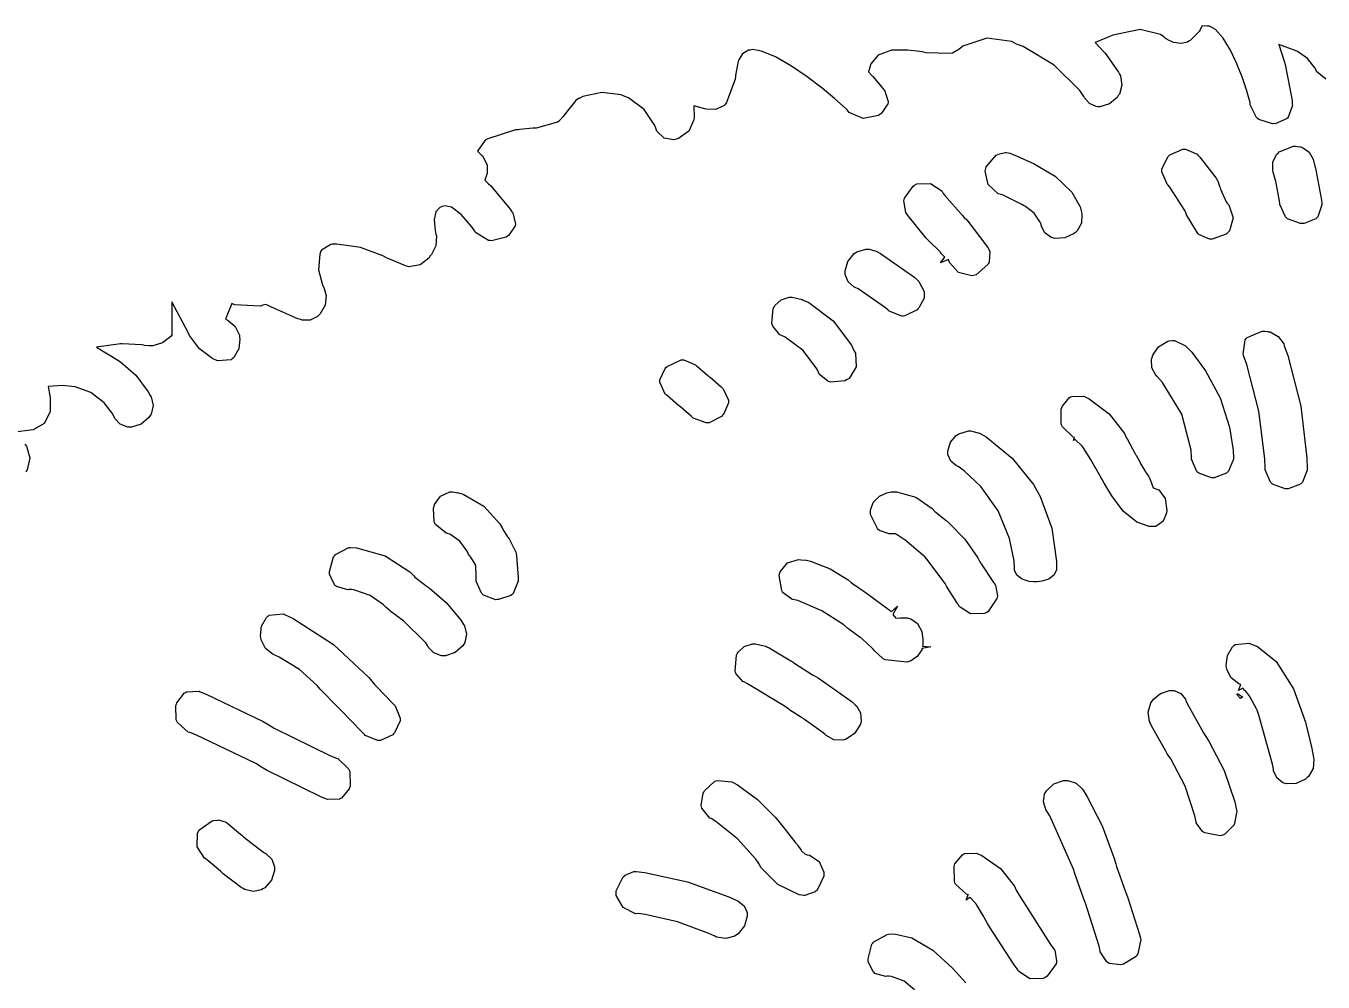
# Model space of a CAD drawing. Extents: x 1.35 to 8.39, y 2.23 to 9.33.
# Drawn here: x 3.392 to 5.712, y 7.618 to 9.328 of the extents above; entities that cross this region are included whole.
import ezdxf

# ---------------------------------------------------------------- set-up
doc = ezdxf.new("R2010")
doc.units = 0
doc.layers.get('0').update_dxf_attribs({"linetype": 'CONTINUOUS'})

msp = doc.modelspace()

# ---------------------------------------------------------------- linework, layer by layer
at = {"color": 0}
for points in [[(5.71718, 9.23275), (5.70063, 9.24631), (5.69965, 9.24826), (5.69781, 9.25233), (5.68446, 9.26964), (5.6665, 9.28207), (5.66238, 9.28364), (5.63308, 9.29476), (5.64253, 9.26486), (5.64453, 9.25862), (5.65668, 9.19444), (5.65712, 9.18787), (5.65728, 9.1856), (5.65001, 9.16471), (5.64844, 9.16303), (5.64686, 9.1614), (5.62646, 9.15294), (5.62418, 9.153), (5.62153, 9.15272), (5.59706, 9.16021), (5.59506, 9.16194), (5.59304, 9.16368), (5.58203, 9.18679), (5.58197, 9.18946), (5.58187, 9.19092), (5.58018, 9.19694), (5.57536, 9.21317), (5.56793, 9.23514), (5.55821, 9.25988), (5.54671, 9.2844), (5.53381, 9.30583), (5.51986, 9.32112), (5.509, 9.32715), (5.50532, 9.32731), (5.49625, 9.32775), (5.4916, 9.31993), (5.49154, 9.31988), (5.49035, 9.31793), (5.47433, 9.30197), (5.47239, 9.30078), (5.46951, 9.29872), (5.45839, 9.29606), (5.44467, 9.29839), (5.43349, 9.30371), (5.42817, 9.30724), (5.42714, 9.30806), (5.4216, 9.31261), (5.38514, 9.3214), (5.33643, 9.31147), (5.32476, 9.30669), (5.30453, 9.29839), (5.31933, 9.28228), (5.32221, 9.27929), (5.34619, 9.24533), (5.3481, 9.2416), (5.34972, 9.23856), (5.35243, 9.22206), (5.34787, 9.20594), (5.34592, 9.20307), (5.34392, 9.19993), (5.33014, 9.18837), (5.31288, 9.18326), (5.30919, 9.18332), (5.30643, 9.18354), (5.29422, 9.18892), (5.28549, 9.199), (5.2845, 9.20156), (5.27696, 9.21218), (5.23112, 9.25743), (5.176, 9.29069), (5.16385, 9.29531), (5.15549, 9.29981), (5.11068, 9.30615), (5.06782, 9.2915), (5.06054, 9.28554), (5.04969, 9.27908), (5.04964, 9.27908), (5.04542, 9.27826), (5.00265, 9.27963), (4.99849, 9.28065), (4.9911, 9.28174), (4.96897, 9.2844), (4.94021, 9.28418), (4.91635, 9.27556), (4.90338, 9.25999), (4.90158, 9.25401), (4.89914, 9.24593), (4.90474, 9.23986), (4.90674, 9.23757), (4.92562, 9.21496), (4.92731, 9.21272), (4.92731, 9.21278), (4.92865, 9.21132), (4.93446, 9.19265), (4.93419, 9.19065), (4.93392, 9.18864), (4.92333, 9.17225), (4.92165, 9.17117), (4.91699, 9.16749), (4.88986, 9.16194), (4.86458, 9.17318), (4.86089, 9.17779), (4.85986, 9.17914), (4.85417, 9.18431), (4.83849, 9.19797), (4.81625, 9.21625), (4.78971, 9.23649), (4.76129, 9.25603), (4.73324, 9.27235), (4.7079, 9.28276), (4.69243, 9.28554), (4.68767, 9.28461), (4.68761, 9.28461), (4.68494, 9.28412), (4.67383, 9.27756), (4.66683, 9.26671), (4.66624, 9.26406), (4.66564, 9.26167), (4.6614, 9.23931), (4.66114, 9.23725), (4.66081, 9.23275), (4.64556, 9.19069), (4.6429, 9.18701), (4.6404, 9.18479), (4.62565, 9.17833), (4.6096, 9.1786), (4.60644, 9.17969), (4.58692, 9.18485), (4.58735, 9.16465), (4.58718, 9.15994), (4.5779, 9.13949), (4.55974, 9.12631), (4.55512, 9.12522), (4.55143, 9.12418), (4.5339, 9.12717), (4.52089, 9.13932), (4.51953, 9.14285), (4.51719, 9.14958), (4.49783, 9.17839), (4.46994, 9.19906), (4.46338, 9.20171), (4.45676, 9.20438), (4.42236, 9.20876), (4.3884, 9.20144), (4.38211, 9.19824), (4.38092, 9.19786), (4.37597, 9.19422), (4.36615, 9.18235), (4.36296, 9.17833), (4.36128, 9.17622), (4.35297, 9.16575), (4.34674, 9.15831), (4.34614, 9.15771), (4.34283, 9.15543), (4.30507, 9.14481), (4.30106, 9.14501), (4.29872, 9.14497), (4.27544, 9.14253), (4.27317, 9.14208), (4.2679, 9.14165), (4.21853, 9.12592), (4.21403, 9.12326), (4.19982, 9.104), (4.20822, 9.09538), (4.21044, 9.09315), (4.21712, 9.07926), (4.21724, 9.06392), (4.21619, 9.06088), (4.21338, 9.05208), (4.21989, 9.04557), (4.21994, 9.04557), (4.22374, 9.04172), (4.2584, 8.99989), (4.26156, 8.99539), (4.26292, 8.99371), (4.26801, 8.97325), (4.26764, 8.97108), (4.26704, 8.96912), (4.25521, 8.95301), (4.25353, 8.95187), (4.25131, 8.95019), (4.22521, 8.94331), (4.2225, 8.94368), (4.21972, 8.94412), (4.19672, 8.95817), (4.19515, 8.96039), (4.18961, 8.96826), (4.17079, 8.99035), (4.15354, 9.00353), (4.14214, 9.00612), (4.13693, 9.00483), (4.13536, 9.00413), (4.13249, 9.00287), (4.12576, 8.99501), (4.12272, 8.98182), (4.12358, 8.96761), (4.12517, 8.95856), (4.12576, 8.95551), (4.12651, 8.95204), (4.12532, 8.93463), (4.11768, 8.91889), (4.11529, 8.91624), (4.11312, 8.9126), (4.09722, 8.90022), (4.07726, 8.89708), (4.07314, 8.898), (4.07032, 8.89899), (4.04124, 8.91118), (4.03825, 8.91254), (4.03071, 8.91678), (3.99067, 8.93153), (3.9484, 8.93739), (3.93983, 8.93718), (3.93778, 8.93701), (3.9209, 8.92676), (3.91982, 8.92503), (3.91797, 8.9196), (3.91575, 8.8916), (3.92264, 8.86442), (3.92535, 8.85932), (3.92567, 8.85835), (3.92828, 8.84987), (3.92844, 8.84924), (3.92925, 8.84571), (3.92763, 8.82813), (3.91894, 8.81272), (3.91629, 8.81022), (3.91411, 8.80806), (3.90099, 8.8016), (3.88629, 8.80154), (3.8834, 8.80251), (3.87853, 8.80414), (3.83165, 8.82443), (3.82715, 8.82682), (3.82178, 8.82964), (3.81603, 8.82807), (3.81603, 8.82801), (3.81153, 8.82671), (3.766, 8.82904), (3.76172, 8.83078), (3.76069, 8.83122), (3.74935, 8.803), (3.75038, 8.80257), (3.75032, 8.80257), (3.75364, 8.80126), (3.76676, 8.79015), (3.77419, 8.77468), (3.77463, 8.77115), (3.77522, 8.76758), (3.77294, 8.75006), (3.76411, 8.73469), (3.76144, 8.73221), (3.75933, 8.73068), (3.73481, 8.72879), (3.73247, 8.72999), (3.72694, 8.73247), (3.70307, 8.75022), (3.68494, 8.77387), (3.68235, 8.77929), (3.65365, 8.83442), (3.65365, 8.77528), (3.65142, 8.77219), (3.63699, 8.76074), (3.61936, 8.75538), (3.61561, 8.75526), (3.61247, 8.75526), (3.60454, 8.7564), (3.60314, 8.75657), (3.60319, 8.75657), (3.59972, 8.75711), (3.56483, 8.75906), (3.56136, 8.7589), (3.51882, 8.75325), (3.55528, 8.7309), (3.55528, 8.73085), (3.56158, 8.72694), (3.58925, 8.7029), (3.61133, 8.6735), (3.61481, 8.66694), (3.61649, 8.66417), (3.61974, 8.64887), (3.61615, 8.63357), (3.61442, 8.63081), (3.61247, 8.62761), (3.59864, 8.61561), (3.58122, 8.61019), (3.57747, 8.61019), (3.57449, 8.61035), (3.56125, 8.6155), (3.55143, 8.62576), (3.55024, 8.62842), (3.54688, 8.63531), (3.53261, 8.65375), (3.50868, 8.6721), (3.48036, 8.68246), (3.45708, 8.68468), (3.44954, 8.68381), (3.43251, 8.68283), (3.43539, 8.66613), (3.43576, 8.66422), (3.43604, 8.64464), (3.43576, 8.64268), (3.43565, 8.63769), (3.42535, 8.61681), (3.40528, 8.60504), (3.40033, 8.6046), (3.37294, 8.60097)], [(3.39074, 8.57986), (3.3935, 8.57622), (3.39958, 8.55507), (3.39486, 8.53353), (3.39231, 8.52968)], [(4.98156, 7.60389), (4.96306, 7.61908), (4.94069, 7.62744), (4.93587, 7.62793), (4.93554, 7.62799), (4.93267, 7.62799), (4.9324, 7.62793), (4.93028, 7.62765), (4.91075, 7.63308), (4.90918, 7.63444), (4.90756, 7.63579), (4.89882, 7.65408), (4.89882, 7.65614), (4.89839, 7.6589), (4.90533, 7.68517), (4.90707, 7.68733), (4.90875, 7.68956), (4.93246, 7.70281), (4.93528, 7.70307), (4.94536, 7.70394), (4.97651, 7.69672), (5.01438, 7.67458), (5.04926, 7.64268), (5.07362, 7.616)]]:
    msp.add_lwpolyline(points, dxfattribs=at)
for points in [[(5.109, 9.07292), (5.10986, 9.07563), (5.12776, 9.09636), (5.13032, 9.0976), (5.1314, 9.09819), (5.14361, 9.10129), (5.14492, 9.10129), (5.14561, 9.10135), (5.15267, 9.09999), (5.15338, 9.09972), (5.16401, 9.09543), (5.19542, 9.08117), (5.23329, 9.05892), (5.26286, 9.03071), (5.27778, 9.00396), (5.28, 8.99436), (5.28087, 8.99121), (5.27994, 8.97526), (5.27229, 8.96126), (5.26986, 8.95904), (5.26708, 8.95649), (5.25065, 8.94863), (5.23242, 8.94775), (5.22879, 8.94868), (5.22601, 8.94954), (5.21485, 8.95785), (5.20828, 8.97017), (5.20785, 8.97299), (5.20649, 8.97672), (5.19564, 8.99294), (5.18024, 9.00483), (5.1766, 9.0064), (5.17333, 9.00825), (5.13981, 9.02479), (5.13639, 9.02626), (5.13129, 9.02767), (5.11317, 9.04406), (5.10769, 9.06782), (5.109, 9.07292)], [(5.43636, 9.09517), (5.43821, 9.097), (5.46143, 9.10726), (5.46403, 9.10732), (5.46631, 9.10732), (5.48676, 9.0981), (5.48833, 9.09636), (5.49175, 9.09304), (5.52111, 9.05524), (5.52354, 9.05106), (5.52399, 9.05003), (5.52772, 9.03944), (5.52806, 9.03836), (5.5286, 9.03592), (5.53874, 9.01324), (5.54021, 9.01118), (5.54389, 9.00754), (5.5516, 8.98449), (5.5446, 8.96121), (5.54101, 8.95742), (5.53901, 8.95546), (5.51394, 8.94618), (5.51118, 8.9464), (5.509, 8.94646), (5.48996, 8.95486), (5.4885, 8.95643), (5.48628, 8.95931), (5.46821, 8.99001), (5.46679, 8.99328), (5.4649, 8.99783), (5.43832, 9.03917), (5.43494, 9.04281), (5.43311, 9.04454), (5.42393, 9.06679), (5.42399, 9.06922), (5.42404, 9.07172), (5.43431, 9.09353), (5.43619, 9.09517), (5.43636, 9.09517)], [(5.63172, 9.10047), (5.63374, 9.10243), (5.65929, 9.11263), (5.66211, 9.11263), (5.66292, 9.11263), (5.67139, 9.11149), (5.67225, 9.11128), (5.67513, 9.11046), (5.68712, 9.10211), (5.69444, 9.08942), (5.69504, 9.08643), (5.69694, 9.07926), (5.69862, 9.07363), (5.70942, 9.01585), (5.70985, 9.00993), (5.71007, 9.0076), (5.70258, 8.98633), (5.70101, 8.9846), (5.69938, 8.98292), (5.67854, 8.97444), (5.67622, 8.9745), (5.67437, 8.9745), (5.67182, 8.97433), (5.6486, 8.98258), (5.64675, 8.98426), (5.64486, 8.986), (5.63476, 9.0084), (5.63471, 9.01096), (5.63444, 9.0146), (5.62776, 9.05018), (5.62668, 9.0536), (5.62321, 9.06625), (5.62224, 9.06928), (5.62256, 9.08458), (5.62944, 9.09825), (5.63172, 9.10047)], [(4.96317, 9.01719), (4.96371, 9.01992), (4.97906, 9.04144), (4.98139, 9.04286), (4.98594, 9.04536), (5.0101, 9.04601), (5.03028, 9.03271), (5.03288, 9.02821), (5.03569, 9.02442), (5.06711, 8.98867), (5.07058, 8.98535), (5.07525, 8.98122), (5.11296, 8.93169), (5.11572, 8.92606), (5.11638, 8.92426), (5.11496, 8.90543), (5.11404, 8.90369), (5.11279, 8.90115), (5.09207, 8.88265), (5.08936, 8.88172), (5.08421, 8.88069), (5.06039, 8.88672), (5.04394, 8.90489), (5.04249, 8.90989), (5.0281, 8.90429), (5.03592, 8.91439), (5.03521, 8.91504), (5.02886, 8.92156), (5.02832, 8.92225), (5.00618, 8.94467), (5.00624, 8.94467), (5.00265, 8.9484), (4.97011, 8.98807), (4.96718, 8.99229), (4.96593, 8.99414), (4.96251, 9.01503), (4.96306, 9.01714), (4.96317, 9.01719)], [(4.87679, 8.92264), (4.87819, 8.92361), (4.89421, 8.92871), (4.89594, 8.92871), (4.9005, 8.92871), (4.91276, 8.92481), (4.91417, 8.92404), (4.92085, 8.92062), (4.98215, 8.8775), (4.98763, 8.87229), (4.98942, 8.87071), (4.99903, 8.85297), (4.99903, 8.84706), (4.99903, 8.84076), (4.98942, 8.8234), (4.98763, 8.82178), (4.986, 8.81988), (4.96403, 8.80892), (4.96153, 8.80875), (4.95899, 8.80865), (4.93599, 8.81733), (4.93419, 8.81907), (4.92985, 8.82324), (4.88092, 8.85726), (4.87554, 8.85981), (4.87289, 8.86094), (4.86268, 8.87022), (4.85742, 8.88303), (4.85732, 8.88585), (4.85726, 8.88954), (4.86236, 8.90668), (4.87364, 8.92057), (4.87674, 8.92264), (4.87679, 8.92264)], [(4.73031, 8.82443), (4.73031, 8.82482), (4.73178, 8.82758), (4.743, 8.83789), (4.75749, 8.84244), (4.76069, 8.84233), (4.76253, 8.84233), (4.78076, 8.83822), (4.7825, 8.8374), (4.79254, 8.8329), (4.83604, 8.80046), (4.8686, 8.757), (4.87321, 8.74696), (4.87587, 8.74246), (4.87733, 8.7181), (4.86458, 8.69726), (4.86014, 8.6945), (4.85769, 8.69319), (4.83106, 8.69075), (4.82844, 8.69157), (4.82644, 8.69217), (4.81108, 8.70486), (4.81022, 8.70671), (4.80692, 8.71431), (4.78271, 8.74707), (4.74994, 8.77121), (4.7424, 8.77453), (4.74056, 8.77544), (4.72792, 8.79081), (4.72738, 8.79275), (4.72651, 8.79542), (4.72889, 8.82206), (4.73025, 8.82443), (4.73031, 8.82443)], [(5.57443, 8.76844), (5.5765, 8.77061), (5.60308, 8.78168), (5.60607, 8.78162), (5.60807, 8.78162), (5.6135, 8.78103), (5.61421, 8.78088), (5.61757, 8.78033), (5.63206, 8.77235), (5.64176, 8.75896), (5.64279, 8.75564), (5.64914, 8.73801), (5.67219, 8.6474), (5.68321, 8.55453), (5.6836, 8.53575), (5.68371, 8.53336), (5.6754, 8.5115), (5.67372, 8.50976), (5.67199, 8.50808), (5.65001, 8.49983), (5.64763, 8.5), (5.64708, 8.5), (5.64453, 8.49983), (5.62158, 8.50797), (5.61979, 8.50971), (5.61794, 8.51144), (5.60846, 8.53396), (5.60851, 8.53646), (5.60807, 8.55371), (5.5976, 8.63883), (5.57607, 8.7219), (5.57015, 8.73807), (5.56907, 8.74061), (5.57264, 8.76633), (5.57443, 8.76844)], [(5.40657, 8.73497), (5.40767, 8.73861), (5.41797, 8.75369), (5.43332, 8.76357), (5.43696, 8.76454), (5.4375, 8.76471), (5.44233, 8.76535), (5.44396, 8.76535), (5.44624, 8.76531), (5.46631, 8.75564), (5.46783, 8.75385), (5.47732, 8.74397), (5.50222, 8.71067), (5.5281, 8.66233), (5.54476, 8.61014), (5.55126, 8.56912), (5.55176, 8.55533), (5.55181, 8.5529), (5.54303, 8.53108), (5.54129, 8.52935), (5.5395, 8.52767), (5.51742, 8.51947), (5.51497, 8.51958), (5.51247, 8.51942), (5.48986, 8.52756), (5.48807, 8.52924), (5.48622, 8.53097), (5.47689, 8.55311), (5.47694, 8.55556), (5.47635, 8.56907), (5.45942, 8.63325), (5.42507, 8.69011), (5.41585, 8.69987), (5.41342, 8.70215), (5.40608, 8.7161), (5.40543, 8.73188), (5.40642, 8.73497), (5.40657, 8.73497)], [(4.53706, 8.71669), (4.53896, 8.71881), (4.56396, 8.73047), (4.56685, 8.73053), (4.56917, 8.73053), (4.59011, 8.72162), (4.59179, 8.71994), (4.59358, 8.71832), (4.61208, 8.70247), (4.61399, 8.7009), (4.61583, 8.69937), (4.63574, 8.68224), (4.63769, 8.68033), (4.63769, 8.68039), (4.63949, 8.67888), (4.64908, 8.65836), (4.64914, 8.65597), (4.64914, 8.65365), (4.64008, 8.63286), (4.63835, 8.63129), (4.63667, 8.62935), (4.61436, 8.618), (4.61182, 8.61783), (4.60921, 8.61774), (4.58583, 8.62646), (4.58399, 8.62825), (4.58219, 8.62993), (4.56342, 8.64578), (4.56153, 8.64735), (4.55957, 8.64893), (4.53961, 8.6659), (4.53771, 8.66775), (4.53765, 8.66775), (4.53581, 8.66932), (4.52615, 8.69032), (4.52621, 8.69271), (4.52636, 8.69499), (4.53543, 8.71511), (4.53706, 8.71669)], [(5.2856, 8.66471), (5.29378, 8.66092), (5.32964, 8.63411), (5.35693, 8.59864), (5.36089, 8.59044), (5.36242, 8.58806), (5.37565, 8.56381), (5.37696, 8.56136), (5.37765, 8.56), (5.38482, 8.54676), (5.38542, 8.54557), (5.38536, 8.54557), (5.38607, 8.54417), (5.39442, 8.53039), (5.3954, 8.52908), (5.39589, 8.52838), (5.40018, 8.52225), (5.40044, 8.52181), (5.40044, 8.52181), (5.40229, 8.51742), (5.40539, 8.50976), (5.40603, 8.50814), (5.40853, 8.50157), (5.4151, 8.49918), (5.41862, 8.49794), (5.42985, 8.48232), (5.43261, 8.46083), (5.43192, 8.45665), (5.43158, 8.45481), (5.42622, 8.44174), (5.41303, 8.43235), (5.40864, 8.43235), (5.40121, 8.43235), (5.37901, 8.44011), (5.35476, 8.46001), (5.33442, 8.48742), (5.32096, 8.50988), (5.31668, 8.51742), (5.31554, 8.51947), (5.30453, 8.53842), (5.3035, 8.54015), (5.29872, 8.54844), (5.29742, 8.55083), (5.28304, 8.57379), (5.28147, 8.57596), (5.28043, 8.5771), (5.26915, 8.58724), (5.26796, 8.58811), (5.26606, 8.58649), (5.26779, 8.59136), (5.26779, 8.59131), (5.26519, 8.59233), (5.24604, 8.61083), (5.24501, 8.61333), (5.24393, 8.61589), (5.24382, 8.64253), (5.2449, 8.64501), (5.24544, 8.64714), (5.25885, 8.66319), (5.26079, 8.66411), (5.26275, 8.6651), (5.28358, 8.66558), (5.2856, 8.66471)], [(5.19781, 8.33317), (5.19493, 8.33317), (5.18642, 8.33431), (5.17415, 8.33817), (5.16428, 8.3456), (5.16026, 8.35454), (5.16026, 8.35747), (5.15961, 8.37093), (5.15153, 8.41097), (5.13113, 8.46039), (5.1001, 8.50396), (5.07053, 8.53212), (5.05951, 8.53976), (5.05692, 8.54075), (5.04671, 8.54926), (5.04113, 8.56136), (5.0409, 8.56407), (5.04085, 8.56743), (5.04568, 8.58296), (5.05626, 8.59526), (5.05914, 8.597), (5.06065, 8.5981), (5.07829, 8.60351), (5.08018, 8.60351), (5.08182, 8.60351), (5.0975, 8.59961), (5.09896, 8.59885), (5.10949, 8.59278), (5.15636, 8.55464), (5.19412, 8.50754), (5.20014, 8.4969), (5.20611, 8.48633), (5.22715, 8.42969), (5.23574, 8.36985), (5.23551, 8.35764), (5.23546, 8.35471), (5.23133, 8.34576), (5.22146, 8.33832), (5.20915, 8.33447), (5.20063, 8.33333), (5.19781, 8.33333), (5.19781, 8.33317)], [(4.12235, 8.46767), (4.12315, 8.47146), (4.13379, 8.48654), (4.15044, 8.49431), (4.15435, 8.49442), (4.15533, 8.49442), (4.1651, 8.49289), (4.16607, 8.49257), (4.17437, 8.49013), (4.21126, 8.46892), (4.23996, 8.43744), (4.24419, 8.42985), (4.24501, 8.42839), (4.2539, 8.41401), (4.25489, 8.4126), (4.25651, 8.41049), (4.26833, 8.38656), (4.26904, 8.38396), (4.26975, 8.3801), (4.27294, 8.34119), (4.27289, 8.33729), (4.273, 8.33479), (4.26367, 8.31233), (4.26178, 8.31065), (4.25988, 8.30919), (4.23785, 8.3016), (4.23546, 8.3016), (4.23296, 8.30143), (4.21056, 8.30946), (4.20876, 8.31114), (4.20697, 8.31287), (4.19775, 8.33485), (4.19781, 8.33729), (4.19781, 8.34239), (4.19792, 8.34412), (4.197, 8.36133), (4.19672, 8.36301), (4.1964, 8.36464), (4.18772, 8.37831), (4.18642, 8.37929), (4.18608, 8.37967), (4.1836, 8.38357), (4.18343, 8.38396), (4.18175, 8.38818), (4.16872, 8.40597), (4.15056, 8.4184), (4.14632, 8.41992), (4.14388, 8.42062), (4.12489, 8.43625), (4.12375, 8.43847), (4.12261, 8.44075), (4.12121, 8.46533), (4.12213, 8.46767), (4.12235, 8.46767)], [(5.09853, 8.36919), (5.10069, 8.36578), (5.1231, 8.33214), (5.12554, 8.32889), (5.12554, 8.32894), (5.12663, 8.32731), (5.13004, 8.30821), (5.12961, 8.30626), (5.12901, 8.30344), (5.11328, 8.28039), (5.11089, 8.27881), (5.10622, 8.27653), (5.08192, 8.27632), (5.06158, 8.28956), (5.05892, 8.294), (5.05707, 8.29656), (5.04031, 8.32269), (5.03885, 8.32542), (5.03629, 8.33029), (5.00375, 8.37414), (4.99983, 8.37793), (4.96397, 8.40831), (4.963, 8.40907), (4.9521, 8.41613), (4.95096, 8.41683), (4.94732, 8.41917), (4.93837, 8.41917), (4.93842, 8.41917), (4.93647, 8.419), (4.91878, 8.42529), (4.91743, 8.42665), (4.91521, 8.4286), (4.90294, 8.4541), (4.90283, 8.45703), (4.90283, 8.46169), (4.90771, 8.47558), (4.91911, 8.48682), (4.93224, 8.49257), (4.93989, 8.49436), (4.94217, 8.49462), (4.94938, 8.49442), (4.98367, 8.48469), (5.01307, 8.46463), (5.01796, 8.45921), (5.01958, 8.45785), (5.03586, 8.44482), (5.03749, 8.44362), (5.03743, 8.44362), (5.04368, 8.43853), (5.07156, 8.4095), (5.09467, 8.37651), (5.09853, 8.36942), (5.09853, 8.36919)], [(3.97287, 8.39475), (3.98361, 8.39432), (4.03461, 8.37999), (4.07904, 8.35113), (4.08653, 8.34332), (4.08817, 8.34196), (4.10499, 8.32872), (4.10667, 8.32742), (4.10667, 8.32736), (4.11344, 8.32275), (4.14437, 8.29585), (4.17057, 8.26426), (4.17503, 8.25732), (4.17676, 8.25467), (4.18039, 8.23986), (4.17736, 8.22493), (4.17578, 8.22222), (4.17383, 8.21907), (4.16021, 8.20708), (4.14301, 8.20133), (4.13932, 8.20122), (4.13894, 8.20122), (4.13585, 8.20128), (4.12207, 8.20632), (4.11182, 8.21674), (4.11051, 8.21946), (4.10736, 8.22424), (4.06722, 8.264), (4.06244, 8.26704), (4.06093, 8.26818), (4.04574, 8.27983), (4.04422, 8.28108), (4.03618, 8.28782), (4.03212, 8.29221), (4.00819, 8.30914), (3.98053, 8.31879), (3.97461, 8.3195), (3.97006, 8.3195), (3.96789, 8.31917), (3.94764, 8.32514), (3.94601, 8.32656), (3.94433, 8.32801), (3.9356, 8.34722), (3.93565, 8.34939), (3.93528, 8.35215), (3.94254, 8.37799), (3.94433, 8.3801), (3.94607, 8.38226), (3.96983, 8.39469), (3.9726, 8.39492), (3.97287, 8.39475)], [(4.93961, 8.27974), (4.95096, 8.28965), (4.94293, 8.27507), (4.94797, 8.26844), (4.95617, 8.2691), (4.95622, 8.26915), (4.95736, 8.26932), (4.96924, 8.26882), (4.97043, 8.26856), (4.97483, 8.26736), (4.98682, 8.2589), (4.99451, 8.24468), (4.99653, 8.22993), (4.99615, 8.22125), (4.99576, 8.21843), (5.0109, 8.21729), (4.99533, 8.21446), (4.99533, 8.21451), (4.99442, 8.21169), (4.98628, 8.19965), (4.97424, 8.19157), (4.9714, 8.19065), (4.96756, 8.18978), (4.92925, 8.1939), (4.92572, 8.19558), (4.92404, 8.19672), (4.90935, 8.21056), (4.9081, 8.21213), (4.90653, 8.21408), (4.88857, 8.23107), (4.88656, 8.23247), (4.8846, 8.23383), (4.86431, 8.24849), (4.86225, 8.25), (4.85514, 8.25624), (4.81608, 8.28185), (4.77294, 8.29975), (4.76383, 8.30208), (4.76188, 8.30246), (4.74653, 8.31358), (4.74561, 8.31526), (4.74403, 8.31765), (4.73953, 8.34472), (4.74024, 8.34744), (4.74143, 8.35161), (4.75456, 8.36714), (4.77393, 8.37343), (4.77821, 8.37294), (4.77903, 8.37294), (4.78733, 8.37235), (4.78819, 8.37224), (4.79557, 8.3705), (4.83068, 8.35682), (4.86263, 8.33686), (4.86849, 8.33197), (4.87056, 8.33046), (4.89139, 8.31619), (4.8935, 8.31483), (4.89751, 8.31222), (4.93599, 8.28315), (4.93961, 8.27994), (4.93961, 8.27974)], [(3.82542, 8.27192), (3.82542, 8.27197), (3.82753, 8.27365), (3.85254, 8.27615), (3.85499, 8.27496), (3.87061, 8.26764), (3.94276, 8.22114), (4.00549, 8.16254), (4.01644, 8.14914), (4.01932, 8.14611), (4.04824, 8.11621), (4.05117, 8.11328), (4.05111, 8.11333), (4.0529, 8.11165), (4.06201, 8.08979), (4.06196, 8.08729), (4.0619, 8.08485), (4.05181, 8.06342), (4.04997, 8.06179), (4.04833, 8.05994), (4.02658, 8.04964), (4.02408, 8.04953), (4.0216, 8.04949), (3.99935, 8.05871), (3.99767, 8.06049), (3.99365, 8.06451), (3.95426, 8.10504), (3.95036, 8.1091), (3.91883, 8.14154), (3.91878, 8.14154), (3.91319, 8.14806), (3.88162, 8.17643), (3.84554, 8.19883), (3.83778, 8.20231), (3.83442, 8.2035), (3.82086, 8.21419), (3.81299, 8.22949), (3.8125, 8.23301), (3.81185, 8.2366), (3.81386, 8.25418), (3.82249, 8.26958), (3.82514, 8.27208), (3.82542, 8.27192)], [(4.66456, 8.20464), (4.66601, 8.20747), (4.67714, 8.21793), (4.69174, 8.2225), (4.69493, 8.22233), (4.69683, 8.22233), (4.71544, 8.21821), (4.71724, 8.21739), (4.71761, 8.21739), (4.72174, 8.21556), (4.76064, 8.19233), (4.76426, 8.18956), (4.76731, 8.18733), (4.7991, 8.1671), (4.8024, 8.16525), (4.80908, 8.16189), (4.8699, 8.11871), (4.87532, 8.11344), (4.87761, 8.11149), (4.88499, 8.0989), (4.88612, 8.08431), (4.88536, 8.08138), (4.88433, 8.07775), (4.87451, 8.06239), (4.85949, 8.05214), (4.8559, 8.051), (4.85281, 8.05013), (4.83735, 8.05094), (4.82374, 8.05832), (4.82156, 8.06065), (4.81847, 8.06342), (4.78504, 8.0874), (4.78147, 8.08942), (4.7794, 8.09071), (4.75874, 8.10417), (4.75667, 8.10568), (4.75038, 8.11046), (4.68317, 8.15099), (4.67606, 8.15429), (4.67426, 8.15511), (4.66217, 8.16932), (4.66168, 8.17117), (4.66069, 8.17399), (4.66308, 8.20236), (4.6645, 8.20492), (4.66456, 8.20464)], [(5.58219, 8.2226), (5.59483, 8.21789), (5.6281, 8.19114), (5.65956, 8.14225), (5.68056, 8.08262), (5.69189, 8.03515), (5.69504, 8.01921), (5.69586, 8.0159), (5.69439, 7.99935), (5.68604, 7.98503), (5.68343, 7.98275), (5.68061, 7.98031), (5.66422, 7.97282), (5.64626, 7.97222), (5.64268, 7.97314), (5.63997, 7.97418), (5.62935, 7.98301), (5.62358, 7.99556), (5.62332, 7.99837), (5.62169, 8.00738), (5.59744, 8.09521), (5.59424, 8.10374), (5.59332, 8.10601), (5.58187, 8.12722), (5.58057, 8.12918), (5.57997, 8.1301), (5.57324, 8.13818), (5.57249, 8.13889), (5.5721, 8.13921), (5.56901, 8.14268), (5.56874, 8.14301), (5.56104, 8.139), (5.56506, 8.14985), (5.565, 8.14985), (5.56164, 8.15104), (5.54812, 8.16157), (5.54025, 8.17676), (5.53971, 8.18024), (5.53907, 8.18386), (5.54118, 8.2015), (5.54992, 8.21701), (5.55263, 8.21951), (5.55474, 8.22114), (5.57975, 8.22379), (5.58219, 8.2226)], [(3.66162, 8.11486), (3.66211, 8.11714), (3.67578, 8.1346), (3.67785, 8.13564), (3.67985, 8.13672), (3.70199, 8.13764), (3.70415, 8.13672), (3.71479, 8.13276), (3.81689, 8.08333), (3.82667, 8.07742), (3.83626, 8.07167), (3.93707, 8.02219), (3.9476, 8.01812), (3.95014, 8.01719), (3.96957, 7.99918), (3.97071, 7.99669), (3.97179, 7.99419), (3.97217, 7.96772), (3.97114, 7.96517), (3.97054, 7.96306), (3.95708, 7.94656), (3.95514, 7.94558), (3.95313, 7.94467), (3.93186, 7.94407), (3.92985, 7.94493), (3.91976, 7.94889), (3.82281, 7.99653), (3.81353, 8.00206), (3.80333, 8.00825), (3.6965, 8.05963), (3.68539, 8.06369), (3.68283, 8.06456), (3.66363, 8.08176), (3.66254, 8.08415), (3.6614, 8.08658), (3.66064, 8.11242), (3.66162, 8.11486)], [(5.53082, 7.87967), (5.528, 7.87907), (5.50049, 7.88417), (5.4981, 7.88574), (5.49636, 7.88678), (5.48546, 7.90207), (5.48508, 7.90397), (5.48286, 7.91493), (5.46544, 7.96767), (5.43972, 8.01682), (5.43343, 8.02599), (5.43078, 8.03043), (5.4056, 8.07574), (5.40349, 8.08029), (5.40349, 8.08035), (5.40186, 8.08356), (5.39947, 8.10053), (5.40446, 8.11697), (5.40657, 8.11985), (5.40853, 8.12272), (5.4215, 8.13362), (5.4375, 8.13911), (5.44097, 8.13926), (5.44353, 8.13926), (5.44618, 8.139), (5.45779, 8.13346), (5.46593, 8.12354), (5.46685, 8.12104), (5.4694, 8.11567), (5.49832, 8.06337), (5.50131, 8.05832), (5.50803, 8.04856), (5.5356, 7.99615), (5.55431, 7.93994), (5.55669, 7.92828), (5.55806, 7.92318), (5.55333, 7.89887), (5.53581, 7.8814), (5.53082, 7.87967)], [(5.55832, 8.13162), (5.55903, 8.13362), (5.56814, 8.12756), (5.56787, 8.12722), (5.56483, 8.12522), (5.56456, 8.12494), (5.56401, 8.12554), (5.55881, 8.13124), (5.55832, 8.13178), (5.55832, 8.13162)], [(4.73812, 7.90517), (4.74843, 7.89258), (4.75032, 7.89035), (4.76942, 7.86615), (4.77143, 7.86339), (4.77149, 7.86344), (4.77208, 7.86247), (4.77892, 7.85331), (4.77968, 7.85243), (4.78575, 7.84636), (4.78965, 7.84526), (4.79394, 7.84451), (4.81093, 7.83296), (4.8195, 7.81424), (4.81956, 7.80985), (4.81939, 7.80701), (4.80746, 7.78201), (4.80533, 7.78011), (4.80388, 7.77881), (4.78569, 7.77208), (4.78375, 7.77214), (4.77528, 7.77382), (4.73731, 7.79204), (4.70757, 7.82194), (4.70329, 7.82938), (4.6976, 7.83751), (4.66471, 7.87403), (4.62636, 7.90479), (4.618, 7.90994), (4.61578, 7.91097), (4.60097, 7.92882), (4.60037, 7.93115), (4.59993, 7.93343), (4.60351, 7.95529), (4.60465, 7.95725), (4.60568, 7.95969), (4.62451, 7.97667), (4.62701, 7.97749), (4.6295, 7.97835), (4.65474, 7.97575), (4.65701, 7.97444), (4.66482, 7.97006), (4.70096, 7.94379), (4.73253, 7.91222), (4.73812, 7.90517)], [(5.21804, 7.9235), (5.21625, 7.92594), (5.21208, 7.93972), (5.21414, 7.95394), (5.2155, 7.95654), (5.21733, 7.95979), (5.23074, 7.97206), (5.24778, 7.97814), (5.25151, 7.97831), (5.25282, 7.97831), (5.25597, 7.97835), (5.2704, 7.97358), (5.28163, 7.96326), (5.28321, 7.9605), (5.28956, 7.95031), (5.317, 7.89671), (5.33826, 7.84033), (5.34158, 7.82872), (5.34293, 7.82417), (5.35878, 7.77908), (5.36046, 7.77463), (5.36301, 7.76828), (5.3839, 7.70281), (5.38553, 7.69607), (5.38607, 7.69342), (5.38086, 7.66775), (5.37935, 7.66553), (5.37776, 7.66331), (5.35558, 7.64936), (5.35292, 7.64893), (5.35075, 7.64828), (5.32943, 7.65104), (5.32753, 7.65224), (5.32563, 7.65343), (5.31381, 7.6715), (5.31347, 7.67367), (5.31164, 7.68153), (5.28743, 7.75851), (5.28444, 7.766), (5.2831, 7.76969), (5.26997, 7.80615), (5.26878, 7.80985), (5.26878, 7.80979), (5.26574, 7.81976), (5.22342, 7.91461), (5.21804, 7.9235)], [(3.8164, 7.78435), (3.81364, 7.78271), (3.79861, 7.77946), (3.78369, 7.78299), (3.78103, 7.78467), (3.78071, 7.78467), (3.77718, 7.78674), (3.74528, 7.81142), (3.74246, 7.81424), (3.74035, 7.81619), (3.71864, 7.83464), (3.71642, 7.83637), (3.71181, 7.83897), (3.6984, 7.85938), (3.69933, 7.88374), (3.70193, 7.88829), (3.7034, 7.89068), (3.72532, 7.90597), (3.72803, 7.90653), (3.72863, 7.90668), (3.73492, 7.90739), (3.73557, 7.90739), (3.73699, 7.90744), (3.75049, 7.90326), (3.75168, 7.9024), (3.75401, 7.90072), (3.77626, 7.88222), (3.77838, 7.88021), (3.78147, 7.87722), (3.81538, 7.85101), (3.81907, 7.84874), (3.82178, 7.8475), (3.83208, 7.83746), (3.83718, 7.82394), (3.83729, 7.82096), (3.83718, 7.81722), (3.83149, 7.80003), (3.81956, 7.78635), (3.8164, 7.78435)], [(5.05333, 7.82676), (5.05388, 7.82894), (5.06728, 7.84538), (5.06928, 7.84636), (5.07124, 7.84733), (5.0925, 7.84793), (5.09457, 7.84706), (5.10215, 7.84403), (5.13519, 7.82096), (5.1601, 7.78922), (5.16363, 7.78179), (5.16883, 7.77306), (5.22478, 7.68468), (5.23101, 7.67606), (5.23107, 7.67606), (5.23221, 7.67443), (5.23568, 7.65522), (5.23519, 7.65321), (5.2346, 7.65044), (5.21875, 7.62799), (5.21636, 7.62646), (5.21175, 7.62408), (5.18761, 7.62354), (5.16749, 7.63693), (5.16493, 7.64144), (5.15994, 7.64817), (5.11578, 7.71619), (5.11199, 7.7225), (5.1059, 7.73312), (5.10471, 7.73519), (5.09224, 7.75612), (5.09088, 7.75831), (5.09093, 7.75831), (5.09017, 7.75928), (5.0816, 7.76812), (5.08068, 7.76888), (5.07389, 7.76389), (5.07736, 7.77387), (5.07731, 7.77382), (5.07471, 7.77474), (5.05507, 7.79264), (5.05393, 7.79514), (5.05279, 7.79769), (5.05225, 7.82422), (5.05333, 7.82676)], [(4.46289, 7.80751), (4.46408, 7.80871), (4.47939, 7.81515), (4.48112, 7.81521), (4.48133, 7.81526), (4.48356, 7.81526), (4.48378, 7.81521), (4.49935, 7.81337), (4.57585, 7.79656), (4.64963, 7.77007), (4.6639, 7.76335), (4.66644, 7.76237), (4.67665, 7.75385), (4.68224, 7.74181), (4.68251, 7.73904), (4.68251, 7.73535), (4.6774, 7.71799), (4.66601, 7.704), (4.66292, 7.70193), (4.66004, 7.69993), (4.64393, 7.69526), (4.62733, 7.69786), (4.62429, 7.69949), (4.6135, 7.70464), (4.55767, 7.72499), (4.49978, 7.73833), (4.48796, 7.7399), (4.48264, 7.73986), (4.46035, 7.75071), (4.44814, 7.77225), (4.44786, 7.77756), (4.44803, 7.78049), (4.46067, 7.80567), (4.46289, 7.80751)]]:
    msp.add_lwpolyline(points, close=True, dxfattribs=at)

doc.saveas('drawing.dxf')
